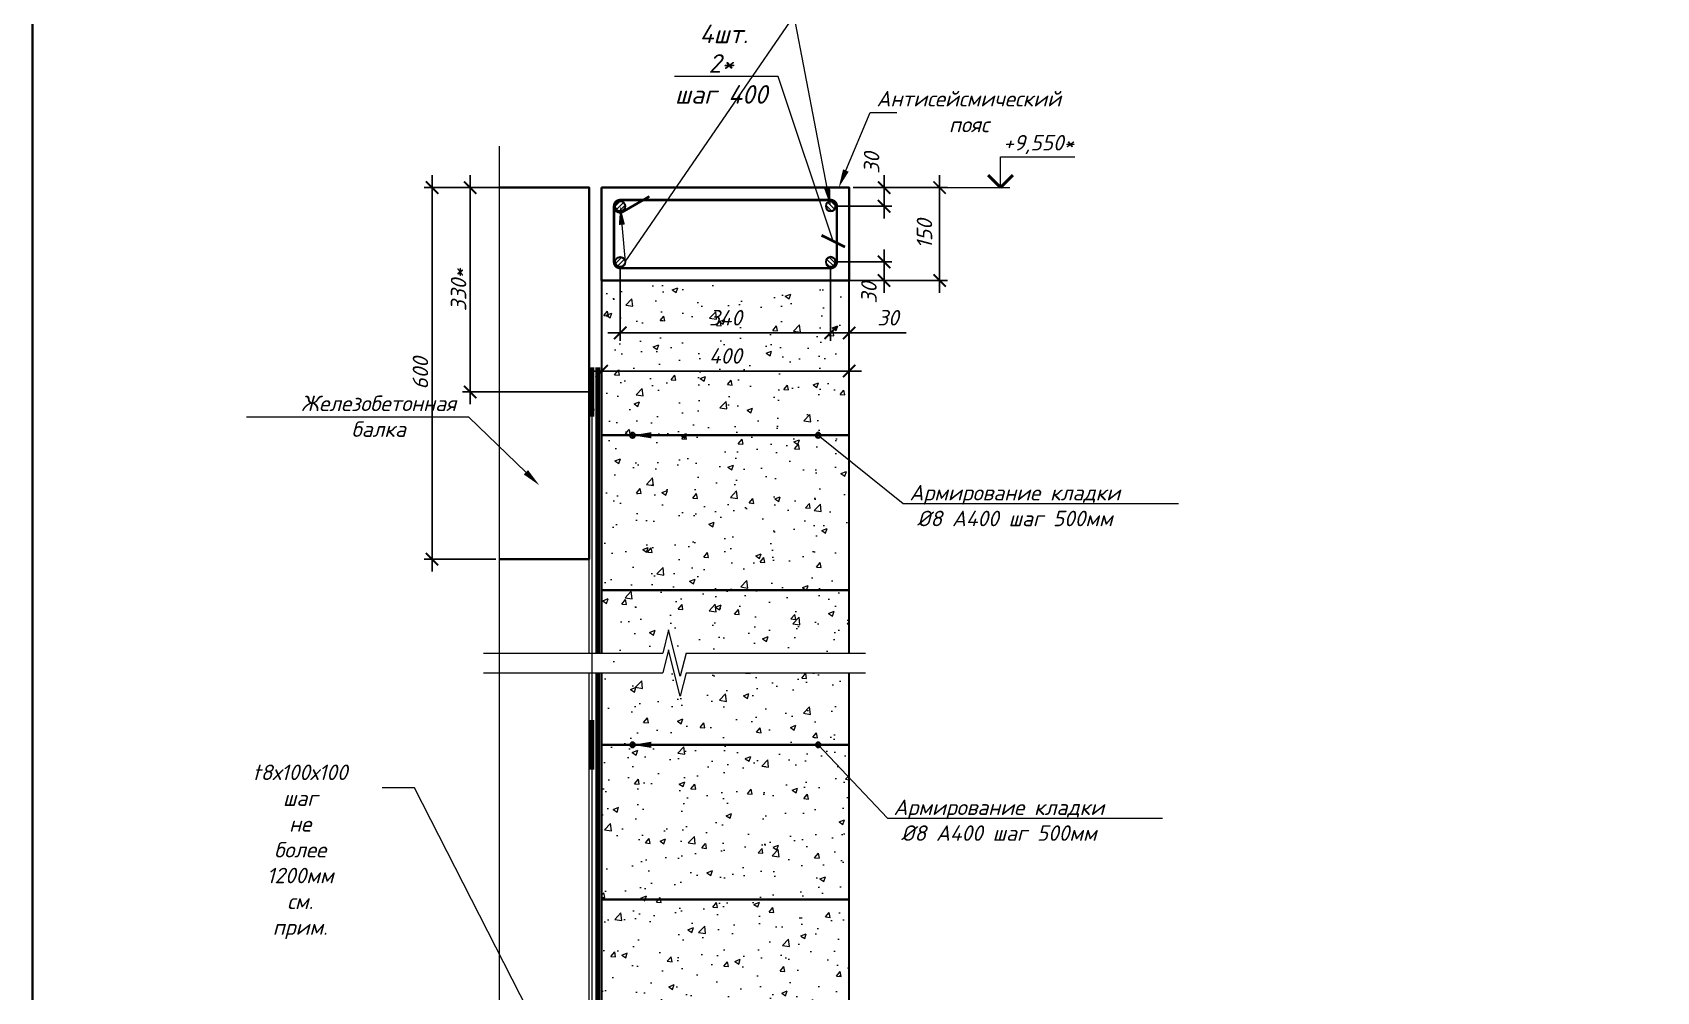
# Model space of a CAD drawing. Header units: millimetres. Extents: x -1807136 to 209800, y 0 to 410608.
# Drawn here: x 13723 to 16347, y 31744 to 33293 of the extents above; entities that cross this region are included whole.
import ezdxf
from ezdxf import colors
from ezdxf.entities.mleader import LeaderData, LeaderLine
from ezdxf.math import Vec2, Vec3

# ---------------------------------------------------------------- set-up
doc = ezdxf.new("R2010")
doc.units = ezdxf.units.MM
doc.header["$PDMODE"] = 3
doc.layers.get('0').update_dxf_attribs({"lineweight": 5})
doc.layers.get('Defpoints').update_dxf_attribs({"lineweight": 0})
for name, color, linetype, lineweight in [('#Dimensions', 7, 'Continuous', 9), ('#Арматура', 152, 'Continuous', 30), ('#Бетон вид', 22, 'Continuous', 18), ('#Бетон разрез', 22, 'Continuous', 40), ('#Выноски', 7, 'Continuous', 15), ('#Газобетон', 152, 'Continuous', 35), ('#разм', 7, 'Continuous', 9), ('A-okno', 7, 'Continuous', 0), ('k_ Каркасы', 66, 'Continuous', 0), ('k_ Размеры', 7, 'Continuous', 15)]:
    doc.layers.add(name, color=color, linetype=linetype, lineweight=lineweight)
doc.layers.add('#Hatch', color=252, linetype='Continuous', lineweight=5, true_color=0x696969)
doc.styles.add('STEP PR', font='isocpeui.ttf')
doc.dimstyles.new('SPDS', dxfattribs={"dimscale": 10, "dimtxt": 2.5, "dimasz": 2, "dimexe": 1.25, "dimexo": 0.625, "dimtad": 1, "dimdec": 0, "dimrnd": 0.001, "dimtxsty": 'STEP PR', "dimblk": 'ARCHTICK', "dimcen": 2.5, "dimdle": 2, "dimclrd": 256, "dimclre": 256, "dimclrt": 7, "dimadec": 0, "dimazin": 2, "dimtfac": 0.75, "dimtdec": 0, "dimtmove": 1, "dimatfit": 3, "dimfxl": 1, "dimtolj": 1, "dimarcsym": 1})

# ---------------------------------------------------------------- blocks, each defined once
blk = doc.blocks.new('*U394')
at = {"color": 0, "linetype": 'ByBlock', "lineweight": -2}
blk.add_line((59.051, 0), (0, 0), dxfattribs=at)
blk = doc.blocks.new('*U350')
at = {"color": 0, "linetype": 'ByBlock', "lineweight": -2}
for p, q in [((9.665, 0), (9.978, 1.25)), ((9.978, 1.25), (10.603, -1.25)), ((9.665, 0), (0, 0)), ((10.603, -1.25), (10.915, 0)), ((20.58, 0), (10.915, 0))]:
    blk.add_line(p, q, dxfattribs=at)
blk = doc.blocks.new('*U349')
at = {"color": 0, "linetype": 'ByBlock', "lineweight": -2}
for p, q in [((9.665, 0), (9.978, 1.25)), ((9.978, 1.25), (10.603, -1.25)), ((9.665, 0), (0, 0)), ((10.603, -1.25), (10.915, 0)), ((20.58, 0), (10.915, 0))]:
    blk.add_line(p, q, dxfattribs=at)
blk = doc.blocks.new('_ArchTick')
at = {"color": 0, "linetype": 'ByBlock', "const_width": 0.15}
blk.add_lwpolyline([(-0.5, -0.5), (0.5, 0.5)], dxfattribs=at)
blk = doc.blocks.new('*D393')
at = {"layer": 'Defpoints', "color": 0, "transparency": 16777216}
for p in [(14429.8, 33042.7), (14622.4, 33042.7), (14626.4, 32712.7)]:
    blk.add_point(p, dxfattribs=at)
at = {"layer": 'k_ Размеры', "lineweight": -2, "transparency": 16777216}
for p, q in [((14616.1, 33042.7), (14417.3, 33042.7)), ((14429.8, 32692.7), (14429.8, 33062.7)), ((14620.1, 32712.7), (14417.3, 32712.7))]:
    blk.add_line(p, q, dxfattribs=at)
at = {"layer": 'k_ Размеры', "lineweight": -2, "transparency": 16777216, "xscale": 20, "yscale": 20, "zscale": 20}
for p, rotation in [((14429.8, 33042.7), 90), ((14429.8, 32712.7), 270)]:
    blk.add_blockref('_ArchTick', p, dxfattribs=dict(at, rotation=rotation))
at = {"layer": 'k_ Размеры', "color": 7, "transparency": 16777216, "insert": (14411.1, 32877.7), "char_height": 25, "attachment_point": 5, "rotation": 90, "style": 'STEP PR'}
blk.add_mtext('\\A1;330*', dxfattribs=at)
blk = doc.blocks.new('Г.б.250х400')
at = {"layer": '#Hatch'}
h = blk.add_hatch(dxfattribs=at)
h.set_pattern_fill('AR-CONC', color=256, scale=0.5)
h.paths.add_polyline_path([(400, 250), (0, 250), (0, 0), (400, 0)])
at = {"layer": '#Газобетон'}
blk.add_lwpolyline([(0, 0), (400, 0), (400, 250), (0, 250)], close=True, dxfattribs=at)
blk = doc.blocks.new('*U47')
at = {"layer": '#Арматура', "lineweight": 0}
h = blk.add_hatch(dxfattribs=at)
h.set_pattern_fill('ANSI31', scale=0.8)
edge = h.paths.add_edge_path()
edge.add_arc((0, 4), 4, 0, 360)
blk.add_circle((0, 4), 4)
blk = doc.blocks.new('*U29')
at = {"layer": '#Арматура', "lineweight": 0}
h = blk.add_hatch(dxfattribs=at)
h.set_pattern_fill('ANSI31', scale=1.6)
edge = h.paths.add_edge_path()
edge.add_arc((0, 8), 8, 0, 360)
blk.add_circle((0, 8), 8)
blk = doc.blocks.new('*D396')
at = {"layer": '#Dimensions', "lineweight": -2, "transparency": 16777216}
for p, q in [((15048.6, 33042.7), (15201, 33042.7)), ((15188.5, 32872.7), (15188.5, 33062.7)), ((15048.6, 32892.7), (15201, 32892.7))]:
    blk.add_line(p, q, dxfattribs=at)
at = {"layer": 'Defpoints', "color": 0, "transparency": 16777216}
for p in [(15042.4, 33042.7), (15188.5, 33042.7), (15042.4, 32892.7)]:
    blk.add_point(p, dxfattribs=at)
at = {"layer": '#Dimensions', "lineweight": -2, "transparency": 16777216, "xscale": 20, "yscale": 20, "zscale": 20}
for p, rotation in [((15188.5, 33042.7), 90), ((15188.5, 32892.7), 270)]:
    blk.add_blockref('_ArchTick', p, dxfattribs=dict(at, rotation=rotation))
at = {"layer": '#Dimensions', "transparency": 16777216, "insert": (15164, 32967.7), "char_height": 25, "attachment_point": 5, "rotation": 90, "style": 'STEP PR'}
blk.add_mtext('\\A1;150', dxfattribs=at)
blk = doc.blocks.new('*D397')
at = {"layer": '#Dimensions', "lineweight": -2, "transparency": 16777216}
for p, q in [((14642.4, 33036.4), (14642.4, 32733.9)), ((15042.4, 33036.4), (15042.4, 32733.9)), ((14622.4, 32746.4), (15062.4, 32746.4))]:
    blk.add_line(p, q, dxfattribs=at)
at = {"layer": 'Defpoints', "color": 0, "transparency": 16777216}
for p in [(14642.4, 33042.7), (15042.4, 33042.7), (15042.4, 32746.4)]:
    blk.add_point(p, dxfattribs=at)
at = {"layer": '#Dimensions', "lineweight": -2, "transparency": 16777216, "xscale": 20, "yscale": 20, "zscale": 20, "rotation": 180}
blk.add_blockref('_ArchTick', (14642.4, 32746.4), dxfattribs=at)
at = {"layer": '#Dimensions', "lineweight": -2, "transparency": 16777216, "xscale": 20, "yscale": 20, "zscale": 20}
blk.add_blockref('_ArchTick', (15042.4, 32746.4), dxfattribs=at)
at = {"layer": '#Dimensions', "transparency": 16777216, "insert": (14842.4, 32770.9), "char_height": 25, "attachment_point": 5, "style": 'STEP PR'}
blk.add_mtext('\\A1;400', dxfattribs=at)
blk = doc.blocks.new('*D398')
at = {"layer": '#Dimensions', "lineweight": -2, "transparency": 16777216}
for p, q in [((14672.4, 32916.4), (14672.4, 32795.5)), ((15012.4, 32916.4), (15012.4, 32795.5)), ((14652.4, 32808), (15032.4, 32808))]:
    blk.add_line(p, q, dxfattribs=at)
at = {"layer": 'Defpoints', "color": 0, "transparency": 16777216}
for p in [(14672.4, 32922.7), (15012.4, 32922.7), (15012.4, 32808)]:
    blk.add_point(p, dxfattribs=at)
at = {"layer": '#Dimensions', "lineweight": -2, "transparency": 16777216, "xscale": 20, "yscale": 20, "zscale": 20, "rotation": 180}
blk.add_blockref('_ArchTick', (14672.4, 32808), dxfattribs=at)
at = {"layer": '#Dimensions', "lineweight": -2, "transparency": 16777216, "xscale": 20, "yscale": 20, "zscale": 20}
blk.add_blockref('_ArchTick', (15012.4, 32808), dxfattribs=at)
at = {"layer": '#Dimensions', "transparency": 16777216, "insert": (14842.4, 32832.5), "char_height": 25, "attachment_point": 5, "style": 'STEP PR'}
blk.add_mtext('\\A1;340', dxfattribs=at)
blk = doc.blocks.new('*D399')
at = {"layer": '#Dimensions', "lineweight": -2, "transparency": 16777216}
for p, q in [((15012.4, 32916.4), (15012.4, 32795.5)), ((15042.4, 32886.4), (15042.4, 32795.5)), ((14992.4, 32808), (15062.4, 32808)), ((15134.6, 32808), (15042.4, 32808))]:
    blk.add_line(p, q, dxfattribs=at)
at = {"layer": 'Defpoints', "color": 0, "transparency": 16777216}
for p in [(15012.4, 32922.7), (15042.4, 32892.7), (15042.4, 32808)]:
    blk.add_point(p, dxfattribs=at)
at = {"layer": '#Dimensions', "lineweight": -2, "transparency": 16777216, "xscale": 20, "yscale": 20, "zscale": 20, "rotation": 180}
blk.add_blockref('_ArchTick', (15012.4, 32808), dxfattribs=at)
at = {"layer": '#Dimensions', "lineweight": -2, "transparency": 16777216, "xscale": 20, "yscale": 20, "zscale": 20}
blk.add_blockref('_ArchTick', (15042.4, 32808), dxfattribs=at)
at = {"layer": '#Dimensions', "transparency": 16777216, "insert": (15105.1, 32832.5), "char_height": 25, "attachment_point": 5, "style": 'STEP PR'}
blk.add_mtext('\\A1;30', dxfattribs=at)
blk = doc.blocks.new('*D395')
at = {"layer": '#Dimensions', "lineweight": -2, "transparency": 16777216}
for p, q in [((15048.6, 33042.7), (15111.3, 33042.7)), ((15098.8, 33062.7), (15098.8, 32992.7)), ((15018.6, 33012.7), (15111.3, 33012.7))]:
    blk.add_line(p, q, dxfattribs=at)
at = {"layer": 'Defpoints', "color": 0, "transparency": 16777216}
for p in [(15042.4, 33042.7), (15012.4, 33012.7), (15098.8, 33012.7)]:
    blk.add_point(p, dxfattribs=at)
at = {"layer": '#Dimensions', "lineweight": -2, "transparency": 16777216, "xscale": 20, "yscale": 20, "zscale": 20}
for p, rotation in [((15098.8, 33042.7), 90), ((15098.8, 33012.7), 270)]:
    blk.add_blockref('_ArchTick', p, dxfattribs=dict(at, rotation=rotation))
at = {"layer": '#Dimensions', "transparency": 16777216, "insert": (15078.6, 33082.4), "char_height": 25, "attachment_point": 5, "rotation": 90, "style": 'STEP PR'}
blk.add_mtext('\\A1;30', dxfattribs=at)
blk = doc.blocks.new('*D400')
at = {"layer": '#Dimensions', "lineweight": -2, "transparency": 16777216}
for p, q in [((15098.8, 32942.7), (15098.8, 32872.7)), ((15018.6, 32922.7), (15111.3, 32922.7)), ((15018.6, 32892.7), (15111.3, 32892.7))]:
    blk.add_line(p, q, dxfattribs=at)
at = {"layer": 'Defpoints', "color": 0, "transparency": 16777216}
for p in [(15012.4, 32922.7), (15012.4, 32892.7), (15098.8, 32892.7)]:
    blk.add_point(p, dxfattribs=at)
at = {"layer": '#Dimensions', "lineweight": -2, "transparency": 16777216, "xscale": 20, "yscale": 20, "zscale": 20}
for p, rotation in [((15098.8, 32922.7), 90), ((15098.8, 32892.7), 270)]:
    blk.add_blockref('_ArchTick', p, dxfattribs=dict(at, rotation=rotation))
at = {"layer": '#Dimensions', "transparency": 16777216, "insert": (15074.3, 32872.7), "char_height": 25, "attachment_point": 5, "rotation": 90, "style": 'STEP PR'}
blk.add_mtext('\\A1;30', dxfattribs=at)
blk = doc.blocks.new('*D401')
at = {"layer": 'Defpoints', "color": 0, "transparency": 16777216}
for p in [(14477.5, 33042.7), (14368.2, 32442.7), (14477.5, 32442.7)]:
    blk.add_point(p, dxfattribs=at)
at = {"layer": 'k_ Размеры', "lineweight": -2, "transparency": 16777216}
for p, q in [((14471.2, 33042.7), (14355.7, 33042.7)), ((14368.2, 33062.7), (14368.2, 32422.7)), ((14471.2, 32442.7), (14355.7, 32442.7))]:
    blk.add_line(p, q, dxfattribs=at)
at = {"layer": 'k_ Размеры', "lineweight": -2, "transparency": 16777216, "xscale": 20, "yscale": 20, "zscale": 20}
for p, rotation in [((14368.2, 33042.7), 90), ((14368.2, 32442.7), 270)]:
    blk.add_blockref('_ArchTick', p, dxfattribs=dict(at, rotation=rotation))
at = {"layer": 'k_ Размеры', "color": 7, "transparency": 16777216, "insert": (14349.5, 32742.7), "char_height": 25, "attachment_point": 5, "rotation": 90, "style": 'STEP PR'}
blk.add_mtext('\\A1;600', dxfattribs=at)
blk = doc.blocks.new('*U403')
at = {"layer": '#разм', "ltscale": 100, "elevation": 0}
for points in [[(4577173, -920501), (4578375, -920501)], [(4577173, -921000), (4577173, -920501)], [(4576313, -921000), (4577323, -921000)]]:
    blk.add_lwpolyline(points, dxfattribs=at)
at = {"layer": 'A-okno', "color": 0, "lineweight": 50, "ltscale": 100, "elevation": 0}
for points in [[(4577173, -921000), (4576973, -920800)], [(4577173, -921000), (4577373, -920800)]]:
    blk.add_lwpolyline(points, dxfattribs=at)
at = {"layer": '#разм', "style": 'STEP PR'}
for tag, p in [('ОТМЕТКА', (4577216, -920400)), ('ПРИМЕЧАНИЕ', (4577314, -920811))]:
    blk.add_attdef(tag, p, '', height=250, dxfattribs=at)

msp = doc.modelspace()

# ---------------------------------------------------------------- hatches: boundary and pattern name
at = {"layer": '#Hatch'}
h = msp.add_hatch(dxfattribs=at)
h.set_pattern_fill('AR-CONC', color=256, scale=0.5)
h.set_pattern_definition([(50, (0, 664.36), (91.09233, -7.96954), [9.525, -104.775]), (355, (0, 664.36), (-17.6217, 95.52842), [7.62, -83.8203]), (100.45144, (7.59, 663.7), (73.47062, 87.55888), [8.095, -89.04512]), (46.1842, (0, 689.76), (135.53952, -21.02116), [14.2875, -157.1625]), (96.63556, (11.3, 688.01), (118.70207, 123.71306), [12.1425, -133.5678]), (351.18415, (0, 689.76), (118.70207, 123.71306), [11.43, -125.72987]), (21, (12.7, 683.41), (75.8072, -51.1326), [9.525, -104.775]), (326, (12.7, 683.41), (30.90101, 92.09398), [7.62, -83.82]), (71.45144, (19.02, 679.15), (106.7082, 40.96138), [8.095, -89.04497]), (37.5, (0, 664.362), (1.544302, 42.27752), [0, -82.804, 0, -85.09, 0, -84.1375]), (7.5, (0, 664.36), (33.40983, 50.09029), [0, -48.514, 0, -80.899, 0, -32.0675]), (327.5, (-28.32, 664.362), (67.795298, -2.864372), [0, -31.75, 0, -99.06, 0, -131.445]), (317.5, (-41.02, 664.36), (74.06459, 12.71325), [0, -41.275, 0, -65.786, 0, -93.345])])
h.paths.add_polyline_path([(14654.29014, 32258.74013), (14642.36715, 32258.74013), (14642.36715, 32142.69652), (15042.36715, 32142.69652), (15042.36715, 32258.74013), (14691.79014, 32258.74013), (14682.41514, 32221.24013), (14663.66514, 32296.24013)])
h.paths.add_polyline_path([(14642.36715, 32290.86091), (14654.16303, 32290.86091), (14663.53803, 32328.36091), (14682.28803, 32253.36091), (14691.66303, 32290.86091), (15042.36715, 32290.86091), (15042.36715, 32392.69652), (14642.36715, 32392.69652)])

# ---------------------------------------------------------------- linework, layer by layer
at = {"layer": '#Арматура', "const_width": 8}
for points in [[(14626.36715, 32672.69652), (14626.36715, 32752.69652)], [(14636.36715, 32290.86091), (14636.36715, 32752.69652)], [(14636.36715, 31433.69652), (14636.36715, 32258.74013)], [(14626.36715, 32102.69652), (14626.36715, 32182.69652)]]:
    msp.add_lwpolyline(points, dxfattribs=at)
at = {"layer": '#Бетон вид'}
for points in [[(14622.36715, 32290.86091), (14622.36715, 32442.69652)], [(14622.36715, 31392.69652), (14622.36715, 32258.74013)]]:
    msp.add_lwpolyline(points, dxfattribs=at)
at = {"layer": '#Бетон разрез'}
msp.add_lwpolyline([(14477.46313, 32442.69652), (14622.36715, 32442.69652), (14622.36715, 33042.69652), (14477.46313, 33042.69652)], dxfattribs=at)
msp.add_lwpolyline([(14642.36715, 33042.69652), (15042.36715, 33042.69652), (15042.36715, 32892.69652), (14642.36715, 32892.69652)], close=True, dxfattribs=at)
at = {"layer": '#Газобетон'}
for points in [[(15042.36715, 32290.86091), (15042.36715, 32392.69652), (14642.36715, 32392.69652), (14642.36715, 32290.86091)], [(14642.36715, 32258.74013), (14642.36715, 32142.69652), (15042.36715, 32142.69652), (15042.36715, 32258.74013)]]:
    msp.add_lwpolyline(points, dxfattribs=at)
at = {"color": 3, "lineweight": 40}
msp.add_lwpolyline([(13722.58032, 36442.79875), (24318.13743, 36442.79875), (24318.13743, 28653.26531), (13722.58032, 28653.26531)], close=True, dxfattribs=at)
at = {"layer": 'k_ Каркасы', "const_width": 4}
msp.add_lwpolyline([(14662.36715, 33012.69652), (14662.36715, 32922.69652, 0.4142135624), (14672.36715, 32912.69652), (15012.36715, 32912.69652, 0.4142135624), (15022.36715, 32922.69652), (15022.36715, 33012.69652, 0.4142135624), (15012.36715, 33022.69652), (14672.36715, 33022.69652, 0.4142135624), (14662.36715, 33012.69652, 0.4142135624), (14672.36715, 33002.69652, 0.0984914033), (14676.19399, 33003.45773), (14719.49526, 33028.45773)], format="xyb", dxfattribs=at)

# ---------------------------------------------------------------- block references
at = {"layer": '#Dimensions', "xscale": 0.1, "yscale": 0.1, "zscale": 0.1}
msp.add_blockref('*U403', (-442430.37253, 125142.70963, 0), dxfattribs=at).add_auto_attribs({'ОТМЕТКА': '+9,550*'})
at = {"layer": '#Арматура'}
for p in [(14672.36715, 33004.69652), (14672.36715, 32914.69652)]:
    msp.add_blockref('*U29', p, dxfattribs=at)
at = {"layer": '#Арматура', "xscale": -1}
for name, p in [('*U29', (15012.36715, 33004.69652)), ('*U29', (15012.36715, 32914.69652)), ('*U47', (14692.36715, 32638.69652)), ('*U47', (14992.36715, 32638.69652)), ('*U47', (14692.36715, 32138.69652)), ('*U47', (14992.36715, 32138.69652))]:
    msp.add_blockref(name, p, dxfattribs=at)
for p in [(14642.36715, 32642.69652), (14642.36715, 32392.69652), (14642.36715, 31892.69652), (14642.36715, 31642.69652)]:
    msp.add_blockref('Г.б.250х400', p)
at = {"xscale": -30, "yscale": -30, "zscale": -30}
for name, p in [('*U350', (15068.61715, 32290.86091)), ('*U349', (15068.61715, 32258.74013))]:
    msp.add_blockref(name, p, dxfattribs=at)
at = {"layer": 'k_ Размеры', "xscale": -30, "yscale": -30, "zscale": -30, "rotation": 90}
msp.add_blockref('*U394', (14477.46313, 33109.81785), dxfattribs=at)

# ---------------------------------------------------------------- dimensions: what is measured, and where the dimension line sits
at = {"layer": '#Dimensions'}
for base, p1, p2, picture, middle in [((15098.80136, 33012.69652), (15042.36715, 33042.69652), (15012.36715, 33012.69652), '*D395', (15103.1005, 33082.42134)), ((15098.80136, 32892.69652), (15012.36715, 32922.69652), (15012.36715, 32892.69652), '*D400', (15098.80136, 32872.69652))]:
    dim = msp.add_linear_dim(base=base, p1=p1, p2=p2, angle=90, dimstyle='SPDS', override={"dimscale": 10, "dimgap": 1.2, "dimrnd": 5, "dimtxsty": 'STEP PR', "dimblk1": 'ArchTick', "dimblk2": 'ArchTick', "dimsah": 1, "dimclrt": 256}, dxfattribs=at)
    dim.commit()
    dim.dimension.update_dxf_attribs({"geometry": picture, "text_midpoint": middle, "dimtype": 160})
for base, p1, p2, picture, middle in [((15042.36715, 32746.3828), (14642.36715, 33042.69652), (15042.36715, 33042.69652), '*D397', (14842.36715, 32770.8828)), ((15012.36715, 32808.00988), (14672.36715, 32922.69652), (15012.36715, 32922.69652), '*D398', (14842.36715, 32832.50988))]:
    dim = msp.add_linear_dim(base=base, p1=p1, p2=p2, dimstyle='SPDS', override={"dimscale": 10, "dimgap": 1.2, "dimrnd": 5, "dimtxsty": 'STEP PR', "dimblk1": 'ArchTick', "dimblk2": 'ArchTick', "dimsah": 1, "dimclrt": 256}, dxfattribs=at)
    dim.commit()
    dim.dimension.update_dxf_attribs({"geometry": picture, "text_midpoint": middle})
dim = msp.add_linear_dim(base=(15188.47316, 33042.69652), p1=(15042.36715, 32892.69652), p2=(15042.36715, 33042.69652), angle=90, dimstyle='SPDS', override={"dimscale": 10, "dimgap": 1.2, "dimrnd": 5, "dimtxsty": 'STEP PR', "dimblk1": 'ArchTick', "dimblk2": 'ArchTick', "dimsah": 1, "dimclrt": 256}, dxfattribs=at)
dim.commit()
dim.dimension.update_dxf_attribs({"geometry": '*D396', "text_midpoint": (15163.97316, 32967.69652)})
dim = msp.add_linear_dim(base=(15042.36715, 32808.00988), p1=(15012.36715, 32922.69652), p2=(15042.36715, 32892.69652), dimstyle='SPDS', override={"dimscale": 10, "dimgap": 1.2, "dimrnd": 5, "dimtxsty": 'STEP PR', "dimblk1": 'ArchTick', "dimblk2": 'ArchTick', "dimsah": 1, "dimclrt": 256}, dxfattribs=at)
dim.commit()
dim.dimension.update_dxf_attribs({"geometry": '*D399', "text_midpoint": (15105.13331, 32804.27784), "dimtype": 160})
at = {"layer": 'k_ Размеры'}
dim = msp.add_linear_dim(base=(14368.24852, 32442.69652), p1=(14477.46313, 33042.69652), p2=(14477.46313, 32442.69652), angle=90, dimstyle='SPDS', dxfattribs=at)
dim.commit()
dim.dimension.update_dxf_attribs({"geometry": '*D401', "text_midpoint": (14349.49852, 32742.69652)})
dim = msp.add_linear_dim(base=(14429.84629, 33042.69652), p1=(14626.36715, 32712.69652), p2=(14622.36715, 33042.69652), angle=90, text='<>*', dimstyle='SPDS', dxfattribs=at)
dim.commit()
dim.dimension.update_dxf_attribs({"geometry": '*D393', "text_midpoint": (14411.09629, 32877.69652)})

# ---------------------------------------------------------------- leaders
at = {"layer": '#Выноски'}
ml = msp.add_multileader_mtext('Standard', dxfattribs=at)
ml.set_content('\\A1;     1\\~\\~\\~\\~\\~\\~\\P4шт.             ', color=256, style='STEP PR')
ml.set_leader_properties(color=256, linetype='ByLayer', lineweight=-1)
ml.build(insert=Vec2(0, 0))
ml.multileader.update_dxf_attribs({"text_left_attachment_type": 6, "text_right_attachment_type": 6, "dogleg_length": 0, "arrow_head_size": 30, "scale": 0.1})
ctx = ml.context
ctx.base_point, ctx.scale, ctx.char_height, ctx.arrow_head_size, ctx.landing_gap_size, ctx.plane_origin = Vec3(14726.28177, 33319.98437), 0.1, 30, 30, 12.5, Vec3(17404.44552, 31792.36786)
ctx.left_attachment, ctx.right_attachment, ctx.text_align_type = 6, 6, 1
notes = []
notes.append((ctx, [(1, (1, 1, 0), (14953.19086, 33319.98437), (-1, 0), 0, [(2, [(14672.36715, 33012.69652), (14680.36715, 32922.69652)], 0, []), (0, [(15012.36715, 33012.69652)], 0, [])])]))
ctx.mtext.insert, ctx.mtext.rotation, ctx.mtext.width, ctx.mtext.defined_height, ctx.mtext.alignment, ctx.mtext.flow_direction = Vec3(14839.73632, 33355.98437), 6.2831853072, 330.6253039, 76.95222, 2, 5
ml = msp.add_multileader_mtext('Standard', dxfattribs=at)
ml.set_content('\\A1;2*\\Pшаг 400', color=256, style='STEP PR')
ml.set_leader_properties(color=256, linetype='ByLayer', lineweight=-1)
ml.set_arrow_properties(name='ARCHTICK')
ml.build(insert=Vec2(0, 0))
ml.multileader.update_dxf_attribs({"text_left_attachment_type": 6, "text_right_attachment_type": 6, "dogleg_length": 0, "arrow_head_size": 30, "scale": 0.1})
ctx = ml.context
ctx.base_point, ctx.scale, ctx.char_height, ctx.arrow_head_size, ctx.landing_gap_size, ctx.plane_origin = Vec3(14743.46654, 33222.26631), 0.1, 30, 30, 12.5, Vec3(15861.29779, 32142.38182)
ctx.left_attachment, ctx.right_attachment, ctx.text_align_type = 6, 6, 1
notes.append((ctx, [(1, (1, 1, 0), (14927.48927, 33222.26631), (-1, 0), 0, [(1, [(15016.60515, 32956.2672)], 0, [])])]))
ctx.mtext.insert, ctx.mtext.rotation, ctx.mtext.alignment, ctx.mtext.flow_direction = Vec3(14835.4779, 33258.26631), 6.2831853072, 2, 5
ml = msp.add_multileader_mtext('Standard', dxfattribs=at)
ml.set_content('{\\H0.83333x;Aнтисейсмический\\P\\pxqc;пояс\\A1;\\H1.2x;             }', color=256, style='STEP PR')
ml.set_leader_properties(color=256, linetype='ByLayer', lineweight=-1)
ml.build(insert=Vec2(0, 0))
ml.multileader.update_dxf_attribs({"text_left_attachment_type": 6, "text_right_attachment_type": 6, "dogleg_length": 0, "arrow_head_size": 30, "scale": 0.1})
ctx = ml.context
ctx.base_point, ctx.scale, ctx.char_height, ctx.arrow_head_size, ctx.landing_gap_size, ctx.plane_origin = Vec3(15076.14059, 33163.80984), 0.1, 30, 30, 12.5, Vec3(17780.57931, 31835.2599)
ctx.left_attachment, ctx.right_attachment, ctx.text_align_type = 6, 6, 1
notes.append((ctx, [(0, (1, 1, 0), (15076.14059, 33163.80984), (1, 0), 0, [(1, [(15025.40173, 33042.69652)], 0, [])])]))
ctx.mtext.insert, ctx.mtext.rotation, ctx.mtext.width, ctx.mtext.defined_height, ctx.mtext.alignment, ctx.mtext.flow_direction = Vec3(15235.58129, 33198.80982), 6.2831853072, 304.220662, 104.02924, 2, 5
ml = msp.add_multileader_mtext('Standard', dxfattribs=at)
ml.set_content('{\\H0.83333x;Железобетонная\\Pбалка}', color=256, style='STEP PR')
ml.set_leader_properties(color=256, linetype='ByLayer', lineweight=-1)
ml.build(insert=Vec2(0, 0))
ml.multileader.update_dxf_attribs({"text_left_attachment_type": 6, "text_right_attachment_type": 6, "dogleg_length": 0, "arrow_head_size": 30, "scale": 0.1})
ctx = ml.context
ctx.base_point, ctx.scale, ctx.char_height, ctx.arrow_head_size, ctx.landing_gap_size, ctx.plane_origin = Vec3(14136.11245, 32671.77375), 0.1, 30, 30, 12.5, Vec3(16698.43389, 30996.04678)
ctx.left_attachment, ctx.right_attachment, ctx.text_align_type = 6, 6, 1
notes.append((ctx, [(1, (1, 1, 0), (14427.79699, 32671.77375), (-1, 0), 0, [(0, [(14541.59803, 32562.02218)], 0, [])])]))
ctx.mtext.insert, ctx.mtext.rotation, ctx.mtext.alignment, ctx.mtext.flow_direction = Vec3(14281.95472, 32706.77373), 6.2831853072, 2, 5
ml = msp.add_multileader_mtext('Standard', dxfattribs=at)
ml.set_content('{\\H0.83333x;t8х100х100\\Pшаг\\A1; не более 1200мм  \\A0; \\Pсм.\\A1; прим.\\H1.2x;            }', color=256, style='STEP PR')
ml.set_leader_properties(color=256, linetype='ByLayer', lineweight=-1)
ml.build(insert=Vec2(0, 0))
ml.multileader.update_dxf_attribs({"text_left_attachment_type": 6, "text_right_attachment_type": 6, "dogleg_length": 0, "arrow_head_size": 30, "scale": 0.1})
ctx = ml.context
ctx.base_point, ctx.scale, ctx.char_height, ctx.arrow_head_size, ctx.landing_gap_size, ctx.plane_origin = Vec3(13970.15292, 32073.28511), 0.1, 30, 30, 12.5, Vec3(16543.26087, 31386.96198)
ctx.left_attachment, ctx.right_attachment, ctx.text_align_type = 6, 6, 1
notes.append((ctx, [(1, (1, 1, 0), (14340.09472, 32073.28511), (-1, 0), 0, [(2, [(14626.36715, 32712.69652), (14626.36715, 32142.69652), (14626.36715, 31512.69652)], 0, [])])]))
ctx.mtext.insert, ctx.mtext.rotation, ctx.mtext.width, ctx.mtext.defined_height, ctx.mtext.alignment, ctx.mtext.flow_direction = Vec3(14155.12382, 32110.78508), 6.2831853072, 395.8903153, 133.34219, 2, 5
ml = msp.add_multileader_mtext('Standard', dxfattribs=at)
ml.set_content('{\\H0.83333x;Армирование кладки\\P%%C8 А400 шаг 500мм\\P\\A1;\\H1.2x;       }', color=256, style='STEP PR')
ml.set_leader_properties(color=256, linetype='ByLayer', lineweight=-1)
ml.build(insert=Vec2(0, 0))
ml.multileader.update_dxf_attribs({"text_left_attachment_type": 6, "text_right_attachment_type": 6, "dogleg_length": 0, "arrow_head_size": 30, "scale": 0.1})
ctx = ml.context
ctx.base_point, ctx.scale, ctx.char_height, ctx.arrow_head_size, ctx.landing_gap_size, ctx.plane_origin = Vec3(15129.85495, 32532.45642), 0.1, 30, 30, 12.5, Vec3(17604.78607, 31083.79299)
ctx.left_attachment, ctx.right_attachment, ctx.text_align_type = 6, 6, 1
notes.append((ctx, [(0, (1, 1, 0), (15129.85495, 32532.45642), (1, 0), 0, [(0, [(14692.36715, 32642.69652), (14992.36715, 32642.69652)], 0, [])])]))
ctx.mtext.insert, ctx.mtext.rotation, ctx.mtext.alignment, ctx.mtext.flow_direction = Vec3(15309.99633, 32562.45642), 6.2831853072, 2, 5
ml = msp.add_multileader_mtext('Standard', dxfattribs=at)
ml.set_content('{\\H0.83333x;Армирование кладки\\P%%C8 А400 шаг 500мм\\P\\A1;\\H1.2x;       }', color=256, style='STEP PR')
ml.set_leader_properties(color=256, linetype='ByLayer', lineweight=-1)
ml.build(insert=Vec2(0, 0))
ml.multileader.update_dxf_attribs({"text_left_attachment_type": 6, "text_right_attachment_type": 6, "dogleg_length": 0, "arrow_head_size": 30, "scale": 0.1})
ctx = ml.context
ctx.base_point, ctx.scale, ctx.char_height, ctx.arrow_head_size, ctx.landing_gap_size, ctx.plane_origin = Vec3(15104.02071, 32024.29637), 0.1, 30, 30, 12.5, Vec3(17604.78607, 30583.79299)
ctx.left_attachment, ctx.right_attachment, ctx.text_align_type = 6, 6, 1
notes.append((ctx, [(0, (1, 1, 0), (15104.02071, 32024.29637), (1, 0), 0, [(0, [(14692.36715, 32142.69652), (14992.36715, 32142.69652)], 0, [])])]))
ctx.mtext.insert, ctx.mtext.rotation, ctx.mtext.alignment, ctx.mtext.flow_direction = Vec3(15284.16208, 32054.29637), 6.2831853072, 2, 5
for ctx, leaders in notes:
    for number, flags, end, landing, length, lines in leaders:
        leader = LeaderData()
        leader.index, (leader.has_last_leader_line, leader.has_dogleg_vector, leader.attachment_direction) = number, flags
        leader.last_leader_point, leader.dogleg_vector, leader.dogleg_length = Vec3(end), Vec3(landing), length
        for number, points, colour, breaks in lines:
            line = LeaderLine()
            line.index, line.vertices, line.color, line.breaks = number, Vec3.list(points), colors.encode_raw_color(colour), breaks
            leader.lines.append(line)
        ctx.leaders.append(leader)

doc.saveas('drawing.dxf')
